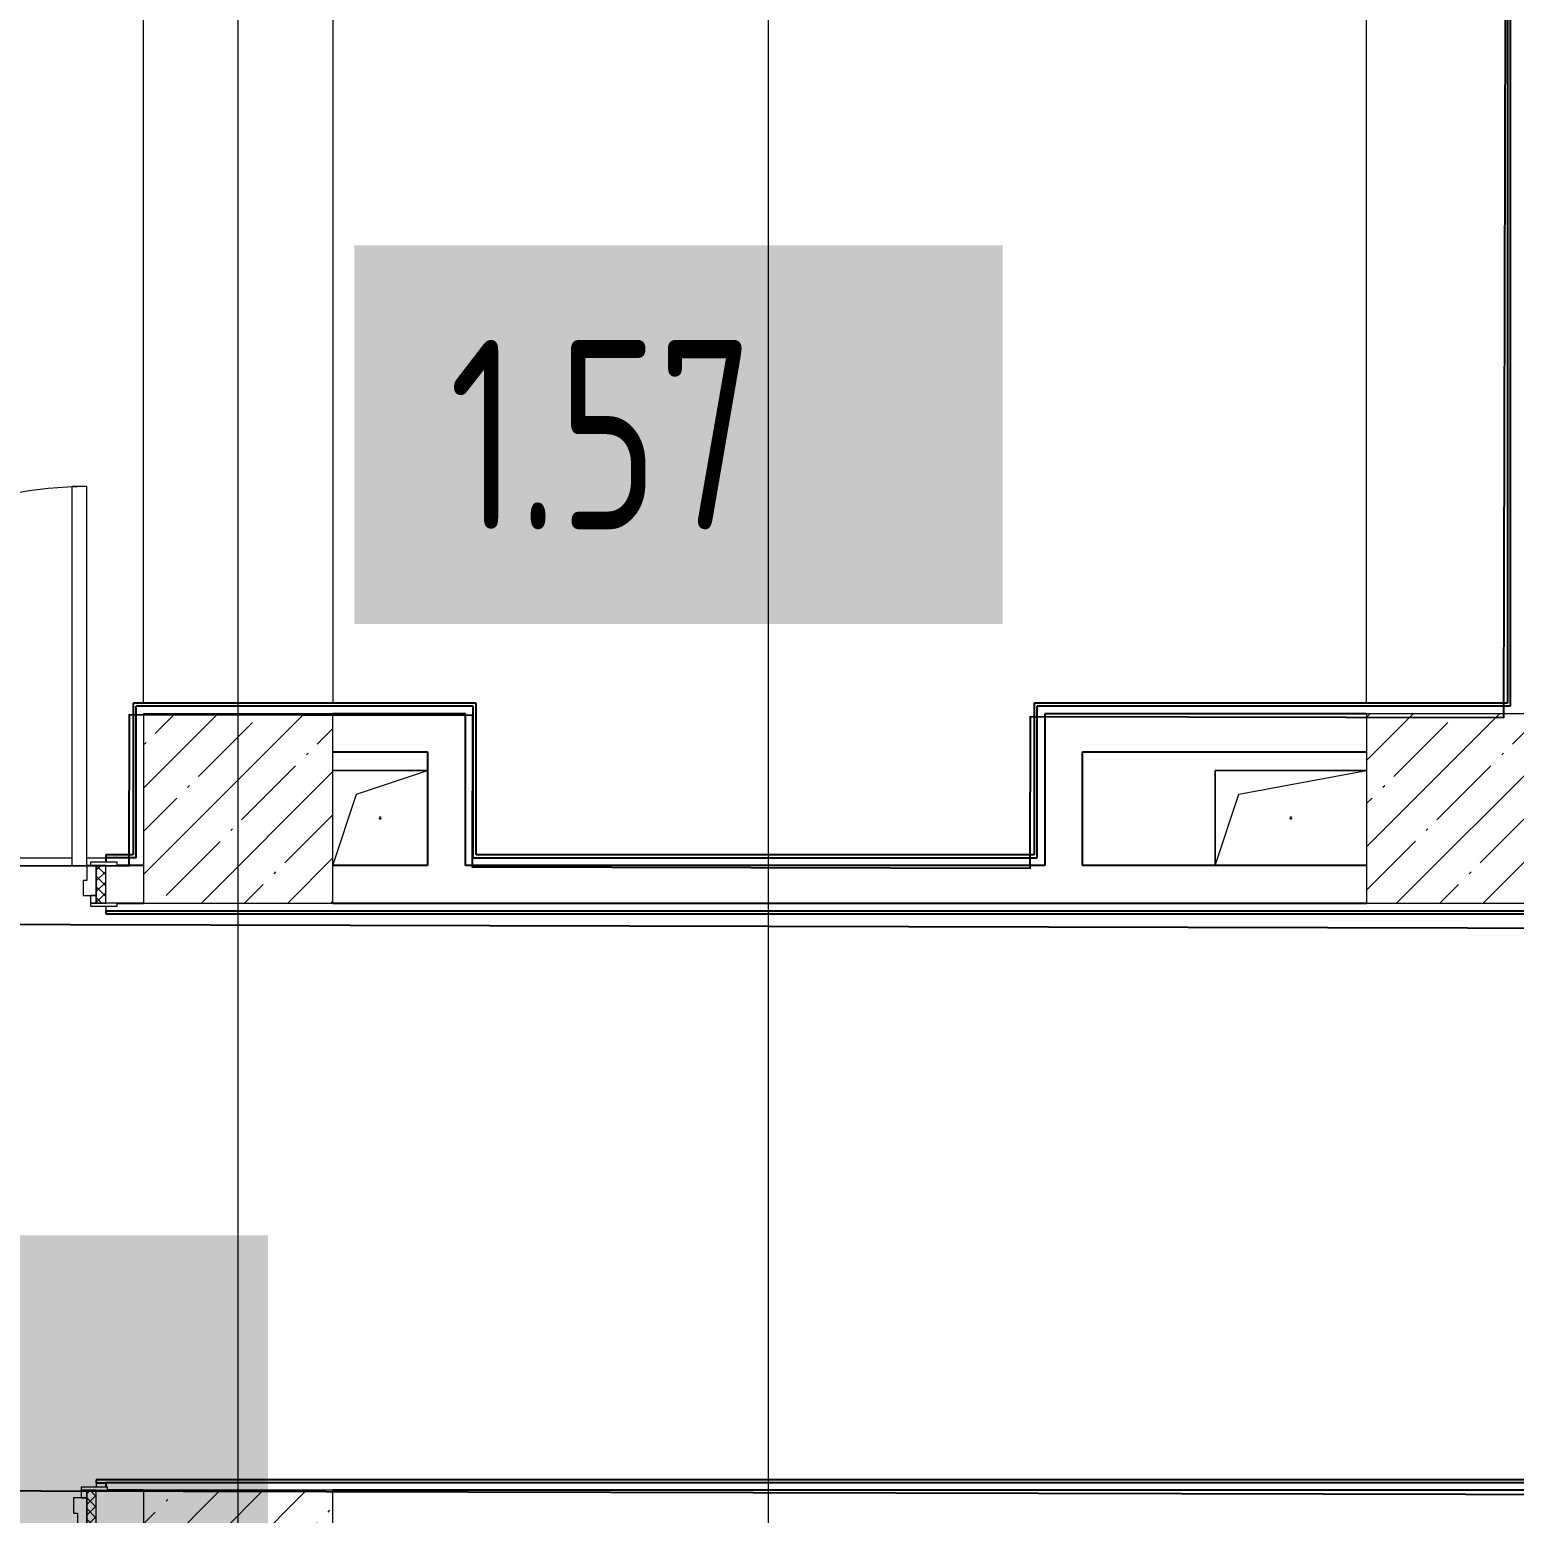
# Model space of a CAD drawing. Header units: millimetres. Extents: x -164500 to 426394, y -23753 to 102118.
# Drawn here: x 70074 to 73995, y 20953 to 24870 of the extents above; entities that cross this region are included whole.
import ezdxf

# ---------------------------------------------------------------- set-up
doc = ezdxf.new("R2010")
doc.units = ezdxf.units.MM
doc.layers.add('A-DOOR-1', color=7, linetype='Continuous', lineweight=5, true_color=0xc0c0c0)
doc.layers.add('A-DOOR-FRAM-1', color=7, linetype='Continuous', lineweight=5, true_color=0xc0c0c0)
for name, color, linetype, lineweight in [('A-DOOR-2', 7, 'Continuous', 5), ('A-DOOR-FRAM-2', 7, 'Continuous', 5), ('A-FLOR', 7, 'Continuous', 9), ('A-GENM', 7, 'Continuous', 9), ('S-COLS-1', 7, 'Continuous', 5), ('Оси', 7, 'Continuous', 9)]:
    doc.layers.add(name, color=color, linetype=linetype, lineweight=lineweight)
doc.styles.add('СПДС', font='ГОСТ тип А.ttf', dxfattribs={"width": 0.9})
pattern_1 = [(135, (1751.41, 114.685), (-14.14214, -14.14214), []), (225, (1751.41, 114.685), (14.14214, -14.14214), [])]
pattern_2 = [(45, (-371.384, 114.685), (-14.1421, 14.1421), []), (135, (-371.384, 114.685), (-14.1421, -14.1421), [])]

# ---------------------------------------------------------------- blocks, each defined once
blk = doc.blocks.new('BSC_Колонна _Прямоугольная - 500х500-V49-Объем проектирования 1 этажа')
at = {"layer": 'S-COLS-1'}
h = blk.add_hatch(dxfattribs=at)
h.set_pattern_fill('FP_73', color=256, style=0, pattern_type=2)
h.set_pattern_definition([(45, (-73790, -22950), (-114.04925, 114.04925), []), (45, (-73675.95, -22950), (-114.04925, 114.04925), [201.613, -40.323, 6.706, -33.617])])
h.paths.add_polyline_path([(250, -250), (250, 250), (-250, 250), (-250, -250), (157.5, -250)])
for p, q in [((250, 250), (-250, 250)), ((-250, 250), (-250, -250)), ((250, -250), (250, 250)), ((-250, -250), (250, -250))]:
    blk.add_line(p, q, dxfattribs=at)
blk = doc.blocks.new('BSC_Колонна _Прямоугольная - 500х500-V50-Объем проектирования 1 этажа')
at = {"layer": 'S-COLS-1'}
h = blk.add_hatch(dxfattribs=at)
h.set_pattern_fill('FP_74', color=256, style=0, pattern_type=2)
h.set_pattern_definition([(45, (-70560, -22950), (-114.04925, 114.04925), []), (45, (-70445.95, -22950), (-114.04925, 114.04925), [201.613, -40.323, 6.706, -33.617])])
h.paths.add_polyline_path([(103.4, -250), (250, -250), (250, 250), (-250, 250), (-250, -250)])
for p, q in [((250, 250), (-250, 250)), ((-250, 250), (-250, -250)), ((250, -250), (250, 250)), ((-250, -250), (250, -250))]:
    blk.add_line(p, q, dxfattribs=at)
blk = doc.blocks.new('GM_Отверстие прямоугольное _в плите_ - Отверстие-21612502-Объем проектирования 1 этажа')
at = {"layer": 'A-GENM'}
for p, q in [((-200, -125), (-200, 125)), ((-200, 125), (200, 125)), ((200, 125), (-200, 125)), ((-200, 125), (-200, -125)), ((-137.5, 62.5), (200, 125)), ((-200, -125), (-137.5, 62.5))]:
    blk.add_line(p, q, dxfattribs=at)
for start, end in [(360, 180), (180, 360)]:
    blk.add_arc((0, 0), 2.5, start, end, dxfattribs=at)
blk = doc.blocks.new('GM_Отверстие прямоугольное _в плите_ - Отверстие-21605184-Объем проектирования 1 этажа')
at = {"layer": 'A-GENM'}
for p, q in [((-125, 125), (125, 125)), ((125, 125), (-125, 125)), ((-62.5, 62.5), (125, 125)), ((-125, -125), (-62.5, 62.5))]:
    blk.add_line(p, q, dxfattribs=at)
for start, end in [(360, 180), (180, 360)]:
    blk.add_arc((0, 0), 2.5, start, end, dxfattribs=at)
blk = doc.blocks.new('BSC_Колонна _Прямоугольная - 500х500-V131-Объем проектирования 1 этажа')
at = {"layer": 'S-COLS-1'}
h = blk.add_hatch(dxfattribs=at)
h.set_pattern_fill('FP_132', color=256, style=0, pattern_type=2)
h.set_pattern_definition([(45, (-70560, -20900), (-114.04925, 114.04925), []), (45, (-70445.95, -20900), (-114.04925, 114.04925), [201.613, -40.323, 6.706, -33.617])])
h.paths.add_polyline_path([(-250, -250), (250, -250), (250, 250), (-250, 250), (-250, -237.6)])
for p, q in [((250, 250), (-250, 250)), ((-250, 250), (-250, -250)), ((250, -250), (250, 250)), ((-250, -250), (250, -250))]:
    blk.add_line(p, q, dxfattribs=at)
blk = doc.blocks.new('110_Дверь_СКБ_1Ст_Внутренняя1 - Д-11 1100x2100h_кладовые _все__ коридор _между помещениями блока столовой__ моечные _все_-V213-Объем проектирования 1 этажа')
at = {"layer": 'A-DOOR-2'}
h = blk.add_hatch(dxfattribs=at)
h.set_pattern_fill('FP_44', color=256, style=0, pattern_type=2)
h.set_pattern_definition(pattern_1)
h.paths.add_polyline_path([(537.5, 50), (537.5, -50), (562.5, -50), (562.5, 50)])
at = {"layer": 'A-DOOR-FRAM-2'}
h = blk.add_hatch(dxfattribs=at)
h.set_pattern_fill('FP_45', color=256, style=0, pattern_type=2)
h.set_pattern_definition(pattern_2)
h.paths.add_polyline_path([(-512.5, 50), (-537.5, 50), (-537.2, -50), (-512.5, -50)])
at = {"layer": 'A-DOOR-1'}
for p, q in [((512.5, 1050), (472.5, 1050)), ((472.5, 1050), (472.5, 50)), ((512.5, 50), (512.5, 1050)), ((472.5, 50), (512.5, 50))]:
    blk.add_line(p, q, dxfattribs=at)
blk.add_arc((512.5, 50), 1000, 90, 180, dxfattribs=at)
at = {"layer": 'A-DOOR-FRAM-1'}
for p, q in [((-497.5, 58), (-567.5, 58)), ((-567.5, 58), (-567.5, 50)), ((-567.5, 50), (-497.5, 50)), ((-512.5, 50), (-537.5, 50)), ((-537.5, 50), (-537.5, -50)), ((-487.5, 50), (-512.5, 50)), ((-512.5, 50), (-512.5, -30)), ((-512.5, -50), (-512.5, 50)), ((-497.5, 50), (-512.5, 50)), ((-512.5, 50), (-512.5, 49)), ((-512.5, 49), (-497.5, 49)), ((-497.5, 50), (-497.5, 58)), ((-497.5, 49), (-497.5, 50)), ((-487.5, 10), (-487.5, 50)), ((512.5, 50), (512.5, 10)), ((537.5, 50), (512.5, 50)), ((592.5, 58), (522.5, 58)), ((522.5, 58), (522.5, 50)), ((537.5, 50), (522.5, 50)), ((522.5, 50), (522.5, 49)), ((522.5, 50), (592.5, 50)), ((522.5, 49), (537.5, 49)), ((537.5, -30), (537.5, 50)), ((562.5, 50), (537.5, 50)), ((537.5, 50), (537.5, -50)), ((537.5, 49), (537.5, 50)), ((562.5, -50), (562.5, 50)), ((592.5, 50), (592.5, 58)), ((-477.5, 10), (-487.5, 10)), ((-477.5, -30), (-477.5, 10)), ((512.5, 10), (502.5, 10)), ((502.5, 10), (502.5, -30)), ((-512.5, -30), (-477.5, -30)), ((-497.5, -30), (-512.5, -30)), ((-512.5, -30), (-512.5, -50)), ((-497.5, -50), (-497.5, -30)), ((502.5, -30), (537.5, -30)), ((537.5, -30), (522.5, -30)), ((522.5, -30), (522.5, -50)), ((537.5, -50), (537.5, -30)), ((-497.5, -50), (-567.5, -50)), ((-567.5, -50), (-567.5, -58)), ((-567.5, -58), (-497.5, -58)), ((-537.5, -50), (-512.5, -50)), ((-512.5, -50), (-497.5, -50)), ((-497.5, -58), (-497.5, -50)), ((522.5, -50), (537.5, -50)), ((592.5, -50), (522.5, -50)), ((522.5, -50), (522.5, -58)), ((522.5, -58), (592.5, -58)), ((537.5, -50), (562.5, -50)), ((592.5, -58), (592.5, -50))]:
    blk.add_line(p, q, dxfattribs=at)
blk = doc.blocks.new('110_Дверь_СКБ_1Ст_Внутренняя1 - Д-11 1100x2100h_кладовые _все__ коридор _между помещениями блока столовой__ моечные _все_-V214-Объем проектирования 1 этажа')
at = {"layer": 'A-DOOR-2'}
h = blk.add_hatch(dxfattribs=at)
h.set_pattern_fill('FP_44', color=256, style=0, pattern_type=2)
h.set_pattern_definition(pattern_1)
h.paths.add_polyline_path([(537.5, -50), (562.5, -50), (562.5, 50), (537.5, 50), (537.5, 32.3)])
at = {"layer": 'A-DOOR-FRAM-2'}
h = blk.add_hatch(dxfattribs=at)
h.set_pattern_fill('FP_45', color=256, style=0, pattern_type=2)
h.set_pattern_definition(pattern_2)
h.paths.add_polyline_path([(-512.5, -50), (-512.5, 50), (-537.5, 50), (-537.2, -50)])
at = {"layer": 'A-DOOR-1'}
for p, q in [((512.5, 1050), (472.5, 1050)), ((472.5, 1050), (472.5, 50)), ((512.5, 50), (512.5, 1050)), ((472.5, 50), (512.5, 50))]:
    blk.add_line(p, q, dxfattribs=at)
blk.add_arc((512.5, 50), 1000, 90, 180, dxfattribs=at)
at = {"layer": 'A-DOOR-FRAM-1'}
for p, q in [((-497.5, 58), (-567.5, 58)), ((-567.5, 58), (-567.5, 50)), ((-567.5, 50), (-497.5, 50)), ((-512.5, 50), (-537.5, 50)), ((-537.5, 50), (-537.5, -50)), ((-487.5, 50), (-512.5, 50)), ((-512.5, 50), (-512.5, -30)), ((-512.5, -50), (-512.5, 50)), ((-497.5, 50), (-512.5, 50)), ((-512.5, 50), (-512.5, 49)), ((-512.5, 49), (-497.5, 49)), ((-497.5, 50), (-497.5, 58)), ((-497.5, 49), (-497.5, 50)), ((-487.5, 10), (-487.5, 50)), ((512.5, 50), (512.5, 10)), ((537.5, 50), (512.5, 50)), ((592.5, 58), (522.5, 58)), ((522.5, 58), (522.5, 50)), ((537.5, 50), (522.5, 50)), ((522.5, 50), (522.5, 49)), ((522.5, 50), (592.5, 50)), ((522.5, 49), (537.5, 49)), ((537.5, -30), (537.5, 50)), ((562.5, 50), (537.5, 50)), ((537.5, 50), (537.5, -50)), ((537.5, 49), (537.5, 50)), ((562.5, -50), (562.5, 50)), ((592.5, 50), (592.5, 58)), ((-477.5, 10), (-487.5, 10)), ((-477.5, -30), (-477.5, 10)), ((512.5, 10), (502.5, 10)), ((502.5, 10), (502.5, -30)), ((-512.5, -30), (-477.5, -30)), ((-497.5, -30), (-512.5, -30)), ((-512.5, -30), (-512.5, -50)), ((-497.5, -50), (-497.5, -30)), ((502.5, -30), (537.5, -30)), ((537.5, -30), (522.5, -30)), ((522.5, -30), (522.5, -50)), ((537.5, -50), (537.5, -30)), ((-497.5, -50), (-567.5, -50)), ((-567.5, -50), (-567.5, -58)), ((-567.5, -58), (-497.5, -58)), ((-537.5, -50), (-512.5, -50)), ((-512.5, -50), (-497.5, -50)), ((-497.5, -58), (-497.5, -50)), ((522.5, -50), (537.5, -50)), ((592.5, -50), (522.5, -50)), ((522.5, -50), (522.5, -58)), ((522.5, -58), (592.5, -58)), ((537.5, -50), (562.5, -50)), ((592.5, -58), (592.5, -50))]:
    blk.add_line(p, q, dxfattribs=at)

msp = doc.modelspace()

# ---------------------------------------------------------------- linework, layer by layer
for p, q in [((73976.702, 26435.938), (73976.702, 23091.938)), ((73984.702, 23083.938), (73984.702, 26443.938)), ((70346.702, 23091.938), (70346.702, 22691.938)), ((71252.702, 23091.938), (70346.702, 23091.938)), ((71244.702, 23083.938), (70354.702, 23083.938)), ((70354.702, 22683.938), (70354.702, 23083.938)), ((71224.702, 23063.938), (70874.702, 23063.938)), ((71224.702, 22663.938), (71224.702, 23063.938)), ((71244.702, 22683.938), (71244.702, 23083.938)), ((71252.702, 22691.938), (71252.702, 23091.938)), ((72726.702, 23091.938), (72726.702, 22691.938)), ((73976.702, 23091.938), (72726.702, 23091.938)), ((73984.702, 23083.938), (72734.702, 23083.938)), ((72734.702, 22683.938), (72734.702, 23083.938)), ((73604.702, 23063.938), (72754.702, 23063.938)), ((72754.702, 23063.938), (72754.702, 22663.938)), ((70874.702, 22963.938), (71124.702, 22963.938)), ((71124.702, 22963.938), (71124.702, 22663.938)), ((72854.702, 22963.938), (73604.702, 22963.938)), ((72854.702, 22663.938), (72854.702, 22963.938)), ((70346.702, 22691.938), (70274.702, 22691.938)), ((70274.702, 22691.938), (70274.702, 22683.938)), ((70274.702, 22683.938), (70274.702, 22671.938)), ((70354.702, 22683.938), (70274.702, 22683.938)), ((70374.702, 22663.938), (70304.702, 22663.938)), ((71124.702, 22663.938), (70874.702, 22663.938)), ((72754.702, 22663.938), (71224.702, 22663.938)), ((71244.702, 22683.938), (72734.702, 22683.938)), ((72726.702, 22691.938), (71252.702, 22691.938)), ((73604.702, 22663.938), (72854.702, 22663.938)), ((70304.702, 22563.938), (70374.702, 22563.938)), ((70874.702, 22563.938), (73604.702, 22563.938)), ((70274.702, 22543.938), (74709.512, 22543.938)), ((70274.702, 22543.938), (70274.702, 22535.938)), ((70274.702, 22535.938), (74709.512, 22535.938)), ((74809.512, 21041.938), (70249.702, 21041.938)), ((70249.702, 21041.938), (70249.702, 21033.938)), ((70249.702, 21033.938), (70274.702, 21033.938)), ((70274.702, 21033.938), (70274.702, 21021.938)), ((74784.512, 21033.938), (70274.702, 21033.938)), ((70374.702, 21013.938), (70279.702, 21013.938)), ((74779.512, 21013.938), (70874.702, 21013.938))]:
    msp.add_line(p, q)
at = {"flags": 128}
for points in [[(82355.97, 22478.211), (68336.008, 22511.122), (68345.886, 26719.11), (67174.389, 26721.86), (67174.324, 26693.86), (66851.825, 26694.617), (66850.933, 26314.618), (66198.934, 26316.149), (66198.981, 26336.149), (64445.666, 26340.265)], [(60719.377, 24807.007), (66847.36, 24792.622), (66842.012, 22514.629), (66342.014, 22515.802), (66338.507, 21021.807), (78758.283, 20992.652)]]:
    msp.add_lwpolyline(points, dxfattribs=at)
msp.add_lwpolyline([(68492.374, 22666.755), (70336.369, 22662.426), (70337.308, 23062.425), (71243.305, 23060.299), (71242.367, 22660.3), (72716.362, 22656.84), (72717.301, 23056.839), (73967.298, 23053.904), (73975.148, 26397.895), (73575.149, 26398.834), (73575.806, 26678.833), (70901.814, 26685.11), (70900.569, 26155.112), (70070.184, 26157.061), (70071.428, 26687.059), (68501.82, 26690.744)], close=True, dxfattribs=at)
at = {"layer": 'A-FLOR'}
for p, q in [((73604.702, 23091.938), (73604.702, 26435.938)), ((70374.702, 23091.758), (70374.702, 26185.938)), ((70874.702, 26186.134), (70874.702, 23091.938)), ((69174.702, 22683.938), (70184.702, 22683.938)), ((70224.702, 22683.938), (70274.702, 22683.938)), ((70274.702, 22555.938), (70274.702, 22543.938)), ((70249.702, 21033.938), (70249.702, 21021.938))]:
    msp.add_line(p, q, dxfattribs=at)
at = {"layer": 'Оси'}
for points in [[(70624.702, -2042.321), (70624.702, 2957.679), (70624.702, 22262.009), (70624.702, 27262.009)], [(72024.702, -2042.321), (72024.702, 2957.679), (72024.702, 22262.009), (72024.702, 27262.009)]]:
    msp.add_lwpolyline(points, dxfattribs=at)

# ---------------------------------------------------------------- block references
for name, p in [('110_Дверь_СКБ_1Ст_Внутренняя1 - Д-11 1100x2100h_кладовые _все__ коридор _между помещениями блока столовой__ моечные _все_-V214-Объем проектирования 1 этажа', (69712.202, 22613.938)), ('BSC_Колонна _Прямоугольная - 500х500-V50-Объем проектирования 1 этажа', (70624.702, 22813.938)), ('BSC_Колонна _Прямоугольная - 500х500-V49-Объем проектирования 1 этажа', (73854.702, 22813.938)), ('GM_Отверстие прямоугольное _в плите_ - Отверстие-21605184-Объем проектирования 1 этажа', (70999.702, 22788.938)), ('GM_Отверстие прямоугольное _в плите_ - Отверстие-21612502-Объем проектирования 1 этажа', (73404.702, 22788.938)), ('BSC_Колонна _Прямоугольная - 500х500-V131-Объем проектирования 1 этажа', (70624.702, 20763.938))]:
    msp.add_blockref(name, p)
at = {"rotation": 180}
msp.add_blockref('110_Дверь_СКБ_1Ст_Внутренняя1 - Д-11 1100x2100h_кладовые _все__ коридор _между помещениями блока столовой__ моечные _все_-V213-Объем проектирования 1 этажа', (69712.202, 20963.938), dxfattribs=at)

# ---------------------------------------------------------------- texts
at = {"char_height": 500, "width": 1212.1515, "attachment_point": 1, "style": 'СПДС', "bg_fill": 1, "box_fill_scale": 1.5, "bg_fill_color": 7, "bg_fill_true_color": 16777215, "bg_fill_transparency": 0}
for s, insert in [('1.57', (71181.491, 24051.166)), ('1.58', (69240.648, 21437.021))]:
    msp.add_mtext(s, dxfattribs=dict(at, insert=insert))

doc.saveas('drawing.dxf')
